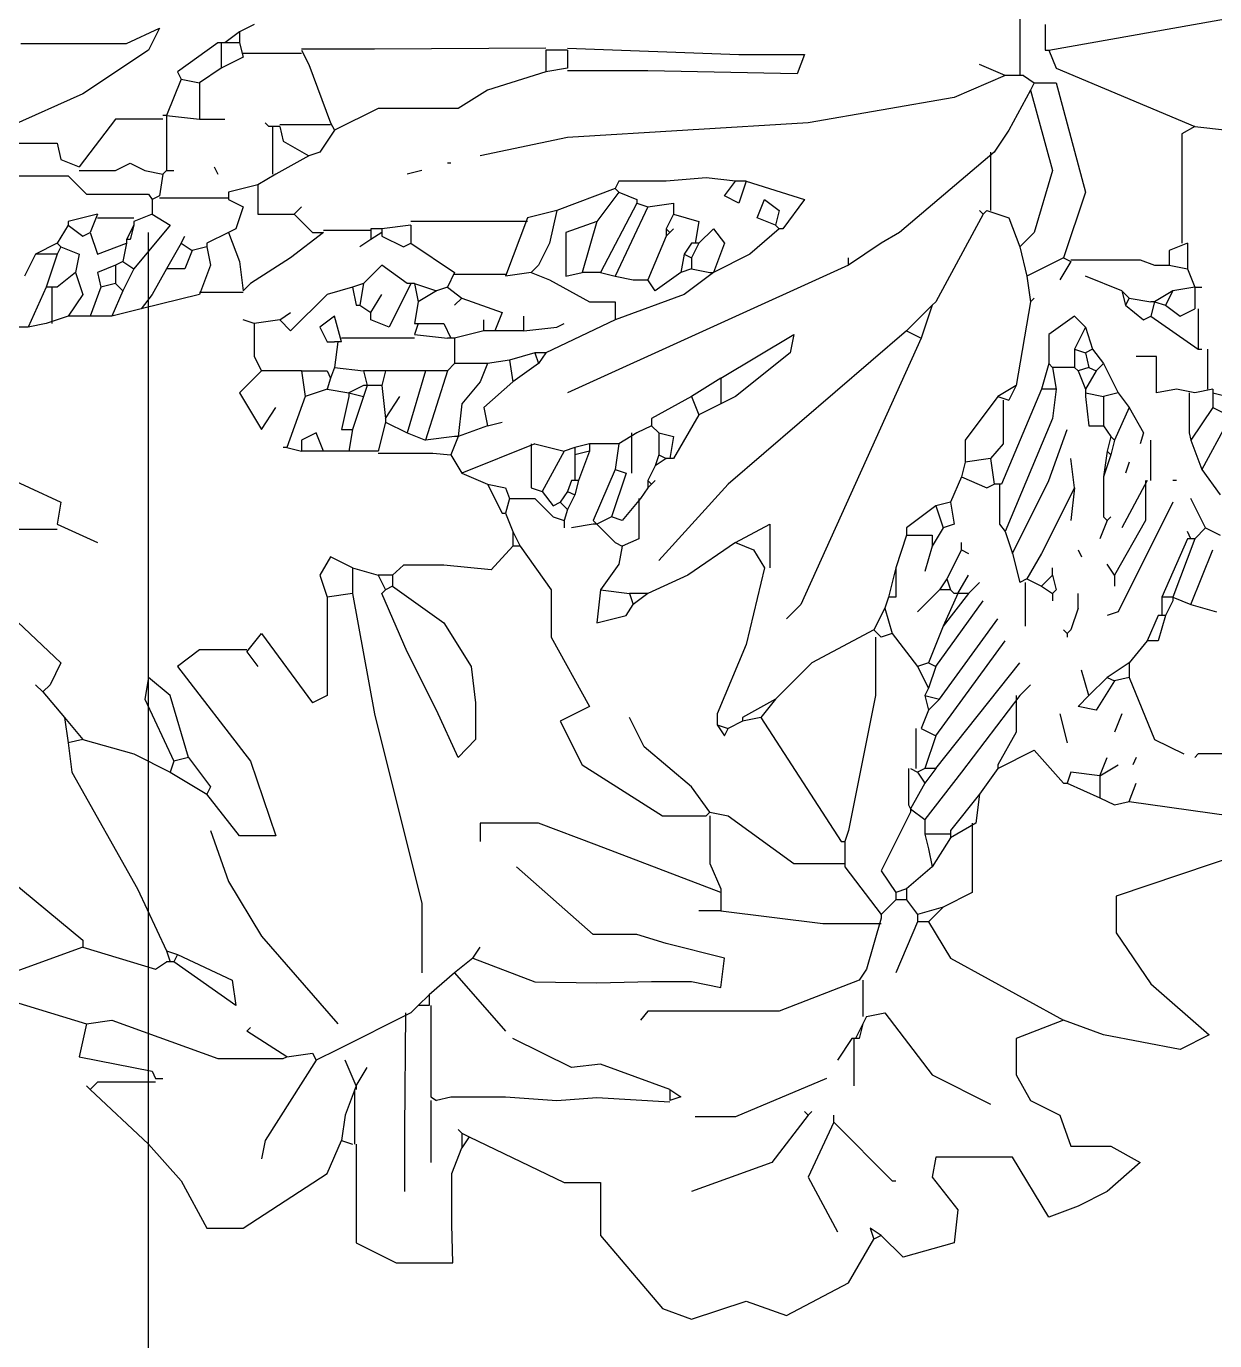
# Model space of a CAD drawing. Header units: metres. Extents: x 1769 to 3632, y 809 to 2652.
# Drawn here: x 2678.4394 to 2678.7051, y 1871.0858 to 1871.3794 of the extents above; entities that cross this region are included whole.
import ezdxf

# ---------------------------------------------------------------- set-up
doc = ezdxf.new("R2010")
doc.units = ezdxf.units.M
doc.header["$LTSCALE"] = 10
doc.linetypes.add('HIDDEN', pattern=[9.525, 6.35, -3.175])
doc.layers.add('A-PROJ+', color=1, linetype='HIDDEN')
doc.layers.add('L-PLNT', color=66, linetype='Continuous')

# ---------------------------------------------------------------- blocks, each defined once
blk = doc.blocks.new('GARRA DE LEON')
at = {"layer": 'L-PLNT', "color": 65, "linetype": 'Continuous'}
for p, q in [((1271.7821, 335.3903), (1271.8152, 335.4027)), ((1271.8152, 335.4027), (1271.8773, 335.382)), ((1271.8773, 335.382), (1271.9229, 335.3986)), ((1271.9229, 335.3986), (1271.9933, 335.3613)), ((1271.7117, 335.3075), (1271.7821, 335.3903)), ((1271.9933, 335.3613), (1272.0223, 335.3116)), ((1271.4342, 335.3158), (1271.4798, 335.3386)), ((1271.4798, 335.3386), (1271.5439, 335.3386)), ((1271.5439, 335.3386), (1271.5429, 335.2951)), ((1272.0554, 335.3323), (1272.0305, 335.3075)), ((1272.1134, 335.3158), (1272.0554, 335.3323)), ((1271.4342, 335.204), (1271.4342, 335.3158)), ((1272.0181, 335.2992), (1272.0223, 335.3116)), ((1272.0305, 335.3075), (1272.0223, 335.3116)), ((1272.1175, 335.2785), (1272.1134, 335.3158)), ((1271.2354, 335.2454), (1271.2644, 335.2992)), ((1271.2644, 335.2992), (1271.3059, 335.2992)), ((1271.3059, 335.2992), (1271.4011, 335.2371)), ((1271.5429, 335.2951), (1271.5429, 335.2371)), ((1271.7117, 335.2474), (1271.7117, 335.3075)), ((1271.9477, 335.2412), (1271.9809, 335.3034)), ((1272.0305, 335.3075), (1272.0181, 335.2992)), ((1272.2211, 335.2868), (1272.1796, 335.2185)), ((1272.2542, 335.2744), (1272.2211, 335.2868)), ((1272.0885, 335.2412), (1272.1175, 335.2785)), ((1272.2873, 335.2578), (1272.2542, 335.2744)), ((1271.4891, 335.1874), (1271.4891, 335.2578)), ((1271.9063, 335.2247), (1271.8152, 335.2578)), ((1272.3246, 335.2247), (1272.2873, 335.2578)), ((1271.1982, 335.204), (1271.2354, 335.2454)), ((1271.4011, 335.2371), (1271.4177, 335.1998)), ((1271.5429, 335.2371), (1271.5543, 335.2081)), ((1271.5626, 335.1957), (1271.6703, 335.2474)), ((1271.6703, 335.2474), (1271.7117, 335.2474)), ((1271.9767, 335.1791), (1271.9477, 335.2412)), ((1271.9767, 335.1791), (1272.043, 335.2454)), ((1272.043, 335.2454), (1272.0471, 335.2454)), ((1272.0927, 335.2185), (1272.0885, 335.2412)), ((1271.3307, 335.1998), (1271.3265, 335.2205)), ((1271.5191, 335.1543), (1271.5191, 335.2247)), ((1271.9477, 335.1708), (1271.9063, 335.2247)), ((1272.2915, 335.206), (1272.3246, 335.2247)), ((1271.5543, 335.1915), (1271.5543, 335.2081)), ((1271.5626, 335.1957), (1271.5543, 335.2081)), ((1272.1796, 335.2185), (1272.0927, 335.2185)), ((1272.2335, 335.1708), (1272.2459, 335.206)), ((1272.2459, 335.206), (1272.2915, 335.206)), ((1271.1319, 335.1418), (1271.1982, 335.204)), ((1271.3887, 335.1087), (1271.3307, 335.1998)), ((1271.4177, 335.1998), (1271.4301, 335.204)), ((1271.4218, 335.1708), (1271.4177, 335.1998)), ((1271.4321, 335.1418), (1271.4321, 335.204)), ((1271.5543, 335.1915), (1271.5502, 335.1874)), ((1271.5543, 335.1915), (1271.5626, 335.1957)), ((1271.4901, 335.0549), (1271.4891, 335.1874)), ((1271.9767, 335.1791), (1271.9767, 335.1708)), ((1271.4342, 335.1377), (1271.4218, 335.1708)), ((1271.8649, 335.1729), (1271.8194, 335.1729)), ((1271.9684, 335.1294), (1271.8649, 335.1729)), ((1271.9477, 335.1708), (1271.9436, 335.1667)), ((1271.9477, 335.1708), (1271.9519, 335.1667)), ((1272.2003, 335.1543), (1272.2335, 335.1708)), ((1271.5191, 335.1501), (1271.5253, 335.1543)), ((1271.5191, 335.0466), (1271.5191, 335.1501)), ((1271.5419, 335.1504), (1271.5253, 335.1543)), ((1271.604, 335.1504), (1271.5419, 335.1504)), ((1271.662, 335.1548), (1271.604, 335.1504)), ((1271.7076, 335.1512), (1271.662, 335.1548)), ((1271.7904, 335.1563), (1271.7076, 335.1512)), ((1271.8028, 335.1501), (1271.7904, 335.1543)), ((1271.7904, 335.1418), (1271.7904, 335.1543)), ((1271.7904, 335.1418), (1271.8028, 335.1501)), ((1272.0885, 335.1253), (1272.1548, 335.1584)), ((1272.1838, 335.1253), (1272.2003, 335.1543)), ((1271.1319, 335.1418), (1271.1278, 335.1377)), ((1271.1402, 335.1336), (1271.1319, 335.1418)), ((1271.2064, 335.1336), (1271.1402, 335.1336)), ((1271.4342, 335.1377), (1271.4218, 335.1087)), ((1271.4342, 335.1377), (1271.4342, 335.1418)), ((1271.4342, 335.1377), (1271.4466, 335.117)), ((1271.7904, 335.1418), (1271.7117, 335.1129)), ((1271.9995, 335.0839), (1271.9995, 335.1377)), ((1271.1195, 335.1046), (1271.2023, 335.1211)), ((1271.2023, 335.1211), (1271.2064, 335.1294)), ((1271.2064, 335.1294), (1271.2147, 335.1294)), ((1271.6786, 335.117), (1271.6123, 335.0839)), ((1271.7117, 335.1129), (1271.6786, 335.117)), ((1272.0347, 335.0549), (1272.0885, 335.1253)), ((1272.1838, 335.0839), (1272.1838, 335.1253)), ((1271.1278, 335.0673), (1271.1195, 335.1046)), ((1271.1568, 335.0632), (1271.2769, 335.1067)), ((1271.2769, 335.1067), (1271.3514, 335.1067)), ((1271.3555, 335.1046), (1271.31, 335.0756)), ((1271.3514, 335.1067), (1271.3555, 335.1046)), ((1271.3555, 335.1046), (1271.3845, 335.1004)), ((1271.3845, 335.1004), (1271.3887, 335.1087)), ((1271.4135, 335.0963), (1271.3887, 335.1087)), ((1271.9974, 335.0839), (1271.9809, 335.1087)), ((1271.4963, 335.0549), (1271.4135, 335.0963)), ((1272.3701, 335.0963), (1272.2832, 335.0797)), ((1272.4033, 335.0797), (1272.3701, 335.0963)), ((1271.31, 335.0756), (1271.3141, 335.0714)), ((1271.546, 335.0093), (1271.604, 335.0756)), ((1272.0015, 335.0839), (1271.9974, 335.0839)), ((1272.0098, 335.0673), (1272.0015, 335.0839)), ((1272.0057, 335.0839), (1272.0015, 335.0839)), ((1272.0098, 335.0673), (1272.0057, 335.0839)), ((1272.2376, 335.0632), (1272.1838, 335.0839)), ((1272.2832, 335.0797), (1272.2376, 335.0632)), ((1272.337, 335.0218), (1272.4033, 335.0797)), ((1271.0325, 335.0383), (1271.1278, 335.0673)), ((1271.1278, 335.0673), (1271.1568, 335.0632)), ((1271.3265, 334.9679), (1271.4135, 335.0673)), ((1271.7655, 335.0528), (1271.7572, 335.0632)), ((1272.014, 335.059), (1272.0098, 335.0673)), ((1272.0098, 335.0176), (1272.0098, 335.059)), ((1272.014, 335.059), (1272.0347, 335.0549)), ((1272.1092, 334.9928), (1272.2376, 335.0632)), ((1271.2976, 335.0466), (1271.2272, 334.9969)), ((1271.2934, 335.0176), (1271.2976, 335.0466)), ((1271.5046, 335.0466), (1271.4963, 335.0549)), ((1271.517, 335.0342), (1271.5046, 335.0466)), ((1271.517, 335.0466), (1271.5046, 335.0466)), ((1271.517, 335.0342), (1271.517, 335.0466)), ((1271.9146, 335.0528), (1271.7655, 335.0528)), ((1272.0057, 335.0176), (1271.9146, 335.0528)), ((1271.546, 335.0093), (1271.517, 335.0342)), ((1271.8152, 335.0192), (1271.8484, 335.0259)), ((1271.8484, 335.0259), (1271.8525, 334.9928)), ((1271.1236, 334.9803), (1271.0201, 335.0176)), ((1271.2313, 334.9886), (1271.2934, 335.0176)), ((1271.5667, 334.9928), (1271.6371, 335.0197)), ((1271.6371, 335.0197), (1271.7076, 335.0207)), ((1271.7076, 335.0207), (1271.7696, 335.0192)), ((1271.7696, 335.0192), (1271.8152, 335.0192)), ((1272.014, 335.0052), (1272.0057, 335.0176)), ((1272.2976, 334.9638), (1272.337, 335.0218)), ((1271.1236, 334.9803), (1271.2064, 335.0052)), ((1271.2064, 335.0052), (1271.2189, 334.9969)), ((1271.2189, 334.9845), (1271.223, 334.9969)), ((1271.223, 334.9969), (1271.2189, 334.9969)), ((1271.2272, 334.9969), (1271.223, 334.9969)), ((1271.2313, 334.9886), (1271.2272, 334.9969)), ((1271.5088, 334.9306), (1271.5088, 335.0093)), ((1271.5667, 334.9928), (1271.546, 335.0093)), ((1272.0305, 334.9472), (1272.014, 335.0052)), ((1272.0719, 334.9514), (1272.0471, 335.0093)), ((1271.1857, 334.9141), (1271.2189, 334.9845)), ((1271.2189, 334.9845), (1271.2313, 334.9886)), ((1271.5667, 334.9928), (1271.575, 334.9803)), ((1271.8525, 334.9928), (1271.7862, 334.9762)), ((1272.0844, 334.9514), (1272.1092, 334.9928)), ((1271.0284, 334.8934), (1271.1236, 334.9721)), ((1271.1236, 334.9721), (1271.1236, 334.9803)), ((1271.2893, 334.9058), (1271.3265, 334.9679)), ((1271.7034, 334.9658), (1271.6164, 334.8892)), ((1271.7531, 334.9658), (1271.7034, 334.9658)), ((1271.7862, 334.9762), (1271.7531, 334.9658)), ((1271.8484, 334.9389), (1271.9643, 334.9534)), ((1271.9643, 334.9534), (1272.0305, 334.9534)), ((1272.0719, 334.9431), (1272.0719, 334.9514)), ((1272.0844, 334.9514), (1272.0719, 334.9514)), ((1272.1009, 334.9348), (1272.0844, 334.9514)), ((1272.2976, 334.9224), (1272.2976, 334.9638)), ((1271.8484, 334.9389), (1271.8235, 334.9389)), ((1271.8484, 334.9182), (1271.8484, 334.9389)), ((1271.9891, 334.8892), (1272.0305, 334.9431)), ((1272.0305, 334.9431), (1272.0305, 334.9472)), ((1272.0471, 334.9265), (1272.0305, 334.9431)), ((1272.0595, 334.9265), (1272.0719, 334.9431)), ((1272.1009, 334.9348), (1272.0719, 334.9431)), ((1271.4549, 334.7153), (1271.5088, 334.9306)), ((1272.0471, 334.9182), (1272.0471, 334.9265)), ((1272.0595, 334.9265), (1272.0471, 334.9265)), ((1272.0595, 334.9141), (1272.0595, 334.9265)), ((1272.1341, 334.9182), (1272.1009, 334.9348)), ((1272.4695, 334.8644), (1272.2976, 334.9224)), ((1271.1112, 334.7816), (1271.1857, 334.9141)), ((1271.8484, 334.9182), (1271.7076, 334.8644)), ((1271.8359, 334.8851), (1271.8484, 334.9141)), ((1271.8484, 334.9141), (1271.8484, 334.9182)), ((1272.0305, 334.8934), (1272.0471, 334.9182)), ((1272.0595, 334.9141), (1272.0471, 334.9182)), ((1272.0885, 334.8892), (1272.0595, 334.9141)), ((1272.1341, 334.8395), (1272.1341, 334.9182)), ((1271.2686, 334.8478), (1271.2893, 334.9058)), ((1272.0637, 334.8271), (1272.0305, 334.8934)), ((1271.8359, 334.8313), (1271.8359, 334.8851)), ((1271.8566, 334.8313), (1271.9312, 334.8851)), ((1271.9312, 334.8851), (1271.9891, 334.8851)), ((1271.9891, 334.8602), (1271.9891, 334.8892)), ((1272.0844, 334.8685), (1272.0885, 334.8892)), ((1272.1092, 334.8561), (1272.0885, 334.8892)), ((1271.7076, 334.8644), (1271.6413, 334.8395)), ((1272.0803, 334.852), (1272.0844, 334.8685)), ((1271.3017, 334.854), (1271.2644, 334.8064)), ((1271.3431, 334.854), (1271.3017, 334.854)), ((1271.3141, 334.7691), (1271.3431, 334.854)), ((1271.575, 334.8395), (1271.575, 334.8602)), ((1271.8939, 334.7194), (1271.985, 334.8602)), ((1271.985, 334.8602), (1271.9891, 334.8602)), ((1271.9933, 334.8478), (1271.9891, 334.8602)), ((1272.0243, 334.6946), (1271.9933, 334.8478)), ((1272.0803, 334.8354), (1272.0803, 334.852)), ((1272.1092, 334.852), (1272.0803, 334.852)), ((1272.1382, 334.8395), (1272.1092, 334.8561)), ((1272.1092, 334.852), (1272.1092, 334.8561)), ((1272.1092, 334.8478), (1272.1092, 334.852)), ((1272.1423, 334.8064), (1272.1092, 334.8478)), ((1271.6413, 334.8395), (1271.575, 334.8395)), ((1271.691, 334.7733), (1271.7821, 334.8313)), ((1271.7821, 334.8313), (1271.8318, 334.8313)), ((1271.8359, 334.8271), (1271.8318, 334.8313)), ((1271.8359, 334.8271), (1271.8566, 334.8313)), ((1272.0637, 334.823), (1272.0803, 334.8354)), ((1272.1217, 334.7816), (1272.0803, 334.8354)), ((1272.1423, 334.8064), (1272.1382, 334.8395)), ((1272.3121, 334.8147), (1272.4281, 334.8313)), ((1271.8359, 334.8271), (1271.8152, 334.7981)), ((1272.0616, 334.8188), (1272.0637, 334.823)), ((1272.0616, 334.7774), (1272.0616, 334.8188)), ((1272.0637, 334.823), (1272.0637, 334.8271)), ((1272.0803, 334.794), (1272.0637, 334.823)), ((1272.279, 334.8106), (1272.2956, 334.8188)), ((1272.2956, 334.8188), (1272.3121, 334.8147)), ((1271.223, 334.7816), (1271.2644, 334.8064)), ((1271.2686, 334.7981), (1271.2644, 334.8064)), ((1272.1631, 334.7774), (1272.1423, 334.8064)), ((1272.2417, 334.794), (1272.279, 334.8106)), ((1272.279, 334.7857), (1272.279, 334.8106)), ((1272.3121, 334.8147), (1272.3204, 334.794)), ((1271.2437, 334.765), (1271.2686, 334.7981)), ((1271.8152, 334.7981), (1271.7614, 334.7526)), ((1272.0719, 334.7816), (1272.0803, 334.794)), ((1272.0927, 334.7774), (1272.0803, 334.794)), ((1272.2045, 334.7567), (1272.2376, 334.794)), ((1272.2376, 334.794), (1272.2417, 334.794)), ((1272.2459, 334.7816), (1272.2417, 334.794)), ((1271.1071, 334.7484), (1271.1112, 334.7816)), ((1271.1816, 334.7609), (1271.223, 334.7816)), ((1271.2272, 334.7691), (1271.223, 334.7816)), ((1271.6661, 334.7236), (1271.691, 334.7733)), ((1272.0637, 334.7774), (1272.0719, 334.7816)), ((1272.0699, 334.7319), (1272.0699, 334.7774)), ((1272.0803, 334.7774), (1272.0719, 334.7816)), ((1272.0927, 334.7402), (1272.0803, 334.7774)), ((1272.0927, 334.7774), (1272.0803, 334.7774)), ((1272.0927, 334.7774), (1272.1879, 334.6573)), ((1272.1879, 334.6946), (1272.1217, 334.7816)), ((1272.1631, 334.7774), (1272.2045, 334.7567)), ((1272.1631, 334.7733), (1272.1631, 334.7774)), ((1272.1838, 334.736), (1272.1631, 334.7733)), ((1272.279, 334.7857), (1272.2459, 334.7816)), ((1272.279, 334.7857), (1272.2997, 334.7733)), ((1272.279, 334.7857), (1272.2873, 334.765)), ((1272.3204, 334.765), (1272.3163, 334.7733)), ((1271.1236, 334.7443), (1271.1816, 334.7609)), ((1271.194, 334.6987), (1271.2272, 334.7691)), ((1271.2437, 334.765), (1271.223, 334.6946)), ((1271.2437, 334.765), (1271.2272, 334.7691)), ((1271.2313, 334.6615), (1271.3141, 334.7691)), ((1271.5502, 334.765), (1271.5253, 334.7112)), ((1271.5698, 334.7443), (1271.5502, 334.765)), ((1272.3411, 334.7443), (1272.3743, 334.7609)), ((1272.3908, 334.7609), (1272.3867, 334.765)), ((1272.5689, 334.7609), (1272.3908, 334.7609)), ((1271.1029, 334.7194), (1271.1071, 334.7484)), ((1271.1029, 334.7194), (1271.1236, 334.7443)), ((1271.1236, 334.7443), (1271.1071, 334.7484)), ((1271.5698, 334.7029), (1271.5698, 334.7443)), ((1271.7614, 334.7526), (1271.7448, 334.7194)), ((1272.2335, 334.7153), (1272.2417, 334.7484)), ((1272.3121, 334.6739), (1272.3411, 334.7443)), ((1271.8442, 334.7277), (1271.8525, 334.7402)), ((1271.8442, 334.7277), (1271.8566, 334.7319)), ((1271.8442, 334.7153), (1271.8442, 334.7277)), ((1271.8525, 334.7402), (1271.8566, 334.7319)), ((1271.8732, 334.7236), (1271.8566, 334.7319)), ((1272.0761, 334.7319), (1272.0927, 334.7402)), ((1272.0844, 334.7112), (1272.0761, 334.7319)), ((1272.0927, 334.7402), (1272.1713, 334.6325)), ((1272.1838, 334.6946), (1272.1838, 334.736)), ((1272.3039, 334.7153), (1272.2956, 334.736)), ((1271.0781, 334.6905), (1271.1029, 334.7194)), ((1271.4301, 334.5786), (1271.4549, 334.7153)), ((1271.6992, 334.707), (1271.6661, 334.7236)), ((1271.8773, 334.6366), (1271.8442, 334.7153)), ((1271.8732, 334.7194), (1271.8732, 334.7236)), ((1271.8939, 334.7194), (1271.8732, 334.7236)), ((1271.9105, 334.6987), (1271.8732, 334.7194)), ((1271.9105, 334.6987), (1271.8939, 334.7194)), ((1271.1982, 334.6739), (1271.194, 334.6987)), ((1271.3265, 334.6242), (1271.3845, 334.7029)), ((1271.4011, 334.6946), (1271.3845, 334.7029)), ((1271.4011, 334.6946), (1271.3845, 334.7029)), ((1271.5253, 334.7112), (1271.4922, 334.6449)), ((1271.5647, 334.6615), (1271.5698, 334.7029)), ((1271.6558, 334.6283), (1271.6992, 334.707)), ((1271.9519, 334.6573), (1271.9105, 334.6987)), ((1272.0803, 334.6946), (1272.0844, 334.7112)), ((1272.0803, 334.6946), (1272.0968, 334.6987)), ((1272.0968, 334.6987), (1272.0844, 334.7112)), ((1272.0968, 334.6987), (1272.1631, 334.6076)), ((1272.2749, 334.7112), (1272.2542, 334.707)), ((1272.2542, 334.707), (1272.2666, 334.6946)), ((1272.2956, 334.678), (1272.2749, 334.7112)), ((1271.0781, 334.6905), (1271.0698, 334.6822)), ((1271.0864, 334.6822), (1271.0781, 334.6905)), ((1271.0988, 334.6573), (1271.0864, 334.6822)), ((1271.223, 334.6946), (1271.1982, 334.6739)), ((1271.4011, 334.5828), (1271.4011, 334.6946)), ((1272.0243, 334.6283), (1272.0243, 334.6946)), ((1272.0719, 334.6615), (1272.0844, 334.6863)), ((1272.0844, 334.6863), (1272.0803, 334.6946)), ((1272.0927, 334.6615), (1272.0844, 334.6863)), ((1272.1879, 334.6946), (1272.2003, 334.6822)), ((1272.2666, 334.6946), (1272.2583, 334.6656)), ((1272.2873, 334.6739), (1272.2666, 334.6946)), ((1272.2873, 334.6739), (1272.2956, 334.678)), ((1272.3121, 334.6573), (1272.2873, 334.6739)), ((1272.3121, 334.6739), (1272.2956, 334.678)), ((1272.3121, 334.6573), (1272.3121, 334.6739)), ((1271.0284, 334.5911), (1271.0988, 334.6573)), ((1271.2561, 334.6428), (1271.2313, 334.6615)), ((1271.31, 334.6449), (1271.3224, 334.6615)), ((1271.5336, 334.6118), (1271.5647, 334.6615)), ((1272.0223, 334.6201), (1271.9519, 334.6573)), ((1272.043, 334.6242), (1272.0719, 334.6615)), ((1272.0844, 334.6573), (1272.0719, 334.6615)), ((1272.0844, 334.6573), (1272.0927, 334.6615)), ((1272.1009, 334.6159), (1272.0844, 334.6573)), ((1272.0927, 334.6615), (1272.1465, 334.5869)), ((1272.3329, 334.6325), (1272.3121, 334.6573)), ((1271.31, 334.6428), (1271.2561, 334.6428)), ((1271.31, 334.6449), (1271.3265, 334.6242)), ((1271.4922, 334.6449), (1271.4632, 334.5786)), ((1271.6558, 334.5745), (1271.6558, 334.6283)), ((1271.898, 334.5497), (1271.8773, 334.6366)), ((1272.0223, 334.6201), (1272.0305, 334.6283)), ((1272.043, 334.6242), (1272.0305, 334.6283)), ((1272.0347, 334.5952), (1272.043, 334.6242)), ((1272.2417, 334.6242), (1272.2376, 334.6201)), ((1272.2417, 334.6242), (1272.2417, 334.6283)), ((1272.2459, 334.6201), (1272.2417, 334.6242)), ((1272.3453, 334.6035), (1272.3329, 334.6325)), ((1272.3453, 334.6325), (1272.3329, 334.6325)), ((1272.3536, 334.6035), (1272.3453, 334.6325)), ((1271.4756, 334.5704), (1271.5336, 334.6118)), ((1271.7117, 334.5745), (1271.7076, 334.6118)), ((1271.7076, 334.6118), (1271.7407, 334.6035)), ((1271.9394, 334.5911), (1271.9229, 334.6076)), ((1272.0347, 334.5952), (1272.0223, 334.6201)), ((1272.1299, 334.5786), (1272.1009, 334.6159)), ((1272.1175, 334.5786), (1272.1009, 334.6159)), ((1272.1941, 334.5662), (1272.1941, 334.6159)), ((1272.2542, 334.5952), (1272.2459, 334.6201)), ((1272.2542, 334.5952), (1272.2459, 334.6201)), ((1271.7407, 334.6035), (1271.749, 334.5911)), ((1272.0388, 334.5828), (1272.0347, 334.5952)), ((1272.0968, 334.5745), (1272.0719, 334.5994)), ((1272.2542, 334.5952), (1272.2542, 334.5786)), ((1272.2997, 334.5994), (1272.2873, 334.6035)), ((1272.3619, 334.4751), (1272.2997, 334.5994)), ((1272.3494, 334.6035), (1272.3453, 334.6035)), ((1272.3494, 334.5828), (1272.3494, 334.6035)), ((1272.3536, 334.6035), (1272.3494, 334.6035)), ((1272.3619, 334.5869), (1272.3536, 334.6035)), ((1272.3825, 334.5911), (1272.4115, 334.5994)), ((1271.3928, 334.5579), (1271.4011, 334.5828)), ((1271.4301, 334.5786), (1271.4011, 334.5828)), ((1271.4301, 334.5497), (1271.4301, 334.5786)), ((1271.4632, 334.5786), (1271.4674, 334.5745)), ((1271.7117, 334.5745), (1271.7448, 334.5786)), ((1271.7448, 334.5786), (1271.749, 334.5911)), ((1271.7655, 334.5786), (1271.7448, 334.5786)), ((1271.7655, 334.5786), (1271.749, 334.5911)), ((1271.8111, 334.5579), (1271.7655, 334.5786)), ((1272.0761, 334.2888), (1271.9394, 334.5911)), ((1272.0471, 334.5828), (1272.0388, 334.5828)), ((1272.0471, 334.5497), (1272.0388, 334.5828)), ((1272.0471, 334.5497), (1272.0471, 334.5828)), ((1272.1092, 334.5745), (1272.1134, 334.5786)), ((1272.1175, 334.5786), (1272.1134, 334.5786)), ((1272.1299, 334.5786), (1272.1175, 334.5786)), ((1272.1175, 334.5786), (1272.1299, 334.5579)), ((1272.1299, 334.5786), (1272.1423, 334.5662)), ((1272.2128, 334.5704), (1272.2252, 334.5786)), ((1272.2252, 334.5786), (1272.2252, 334.5869)), ((1272.2293, 334.5745), (1272.2252, 334.5786)), ((1272.3784, 334.5165), (1272.3494, 334.5828)), ((1272.3619, 334.5828), (1272.3494, 334.5828)), ((1272.3619, 334.5828), (1272.3825, 334.5911)), ((1272.3619, 334.5828), (1272.3619, 334.5869)), ((1272.3867, 334.5165), (1272.3619, 334.5828)), ((1272.3825, 334.5911), (1272.4074, 334.529)), ((1271.4591, 334.5579), (1271.4674, 334.5745)), ((1271.4756, 334.5704), (1271.4674, 334.5745)), ((1271.4756, 334.5579), (1271.4756, 334.5704)), ((1271.6206, 334.5248), (1271.6558, 334.5745)), ((1271.7324, 334.5455), (1271.7117, 334.5745)), ((1272.1051, 334.5621), (1272.0968, 334.5745)), ((1272.1092, 334.5745), (1272.0968, 334.5745)), ((1272.1051, 334.5621), (1272.1092, 334.5745)), ((1272.1796, 334.5331), (1272.1879, 334.5662)), ((1272.1962, 334.5621), (1272.1879, 334.5662)), ((1272.1962, 334.5621), (1272.2128, 334.5704)), ((1272.2252, 334.5579), (1272.2128, 334.5704)), ((1272.2252, 334.5579), (1272.2293, 334.5745)), ((1272.2956, 334.5579), (1272.2956, 334.5704)), ((1271.4052, 334.5372), (1271.3928, 334.5579)), ((1271.4301, 334.5497), (1271.4052, 334.5372)), ((1271.4301, 334.5497), (1271.4591, 334.5579)), ((1271.4756, 334.5579), (1271.4591, 334.5579)), ((1271.488, 334.5466), (1271.4756, 334.5579)), ((1271.5874, 334.5517), (1271.5336, 334.5466)), ((1271.6123, 334.5248), (1271.5874, 334.5517)), ((1271.8649, 334.5207), (1271.8111, 334.5579)), ((1271.8856, 334.529), (1271.898, 334.5497)), ((1271.9042, 334.5), (1271.9042, 334.5497)), ((1272.0595, 334.5124), (1272.0471, 334.5497)), ((1272.0885, 334.5248), (1272.0803, 334.5538)), ((1272.1217, 334.529), (1272.1051, 334.5621)), ((1272.2128, 334.5331), (1272.1962, 334.5621)), ((1272.2252, 334.5579), (1272.2252, 334.5497)), ((1272.2956, 334.5579), (1272.2873, 334.5455)), ((1272.3308, 334.4958), (1272.2956, 334.5579)), ((1271.5336, 334.5466), (1271.488, 334.5466)), ((1271.7365, 334.5248), (1271.7324, 334.5455)), ((1271.8566, 334.4544), (1271.778, 334.5414)), ((1272.1217, 334.529), (1272.1299, 334.5331)), ((1272.1713, 334.5082), (1272.1796, 334.5331)), ((1272.1796, 334.5331), (1272.2211, 334.4503)), ((1272.25, 334.4586), (1272.2128, 334.5331)), ((1272.2542, 334.529), (1272.2583, 334.5372)), ((1271.0946, 334.5), (1271.1402, 334.5207)), ((1271.6123, 334.5082), (1271.6206, 334.5248)), ((1271.6123, 334.5082), (1271.6123, 334.5248)), ((1271.6206, 334.5248), (1271.6123, 334.5248)), ((1271.7076, 334.5), (1271.7282, 334.5207)), ((1271.7282, 334.5207), (1271.7365, 334.5248)), ((1271.7552, 334.5165), (1271.7365, 334.5248)), ((1271.8649, 334.5207), (1271.8856, 334.529)), ((1271.8649, 334.5207), (1271.9042, 334.5)), ((1272.1009, 334.5041), (1272.0885, 334.5248)), ((1272.0885, 334.5124), (1272.0885, 334.5248)), ((1272.1217, 334.529), (1272.1217, 334.5207)), ((1271.0946, 334.5062), (1271.0242, 334.5062)), ((1271.604, 334.4875), (1271.6123, 334.5082)), ((1271.6703, 334.4958), (1271.6703, 334.5041)), ((1271.7034, 334.5), (1271.6786, 334.5041)), ((1271.7552, 334.471), (1271.7552, 334.5165)), ((1272.0595, 334.5124), (1272.0885, 334.5124)), ((1272.0595, 334.5041), (1272.0595, 334.5124)), ((1272.0927, 334.4793), (1272.0595, 334.5041)), ((1272.0927, 334.4793), (1272.1009, 334.5041)), ((1272.1134, 334.5), (1272.1009, 334.5041)), ((1272.1651, 334.5), (1272.1713, 334.5082)), ((1272.2252, 334.3799), (1272.1713, 334.5082)), ((1272.2873, 334.4958), (1272.279, 334.5165)), ((1272.3329, 334.4503), (1272.3039, 334.5041)), ((1272.3825, 334.5165), (1272.3784, 334.5165)), ((1272.3825, 334.5165), (1272.3784, 334.5082)), ((1272.3867, 334.5165), (1272.3825, 334.5165)), ((1272.3991, 334.5041), (1272.3825, 334.471)), ((1272.3991, 334.5041), (1272.3867, 334.5165)), ((1272.3991, 334.5041), (1272.4157, 334.5124)), ((1271.0988, 334.4751), (1271.0946, 334.5)), ((1271.6371, 334.471), (1271.6578, 334.4917)), ((1271.6578, 334.4917), (1271.6703, 334.4958)), ((1271.6744, 334.4834), (1271.6703, 334.4958)), ((1271.7034, 334.4958), (1271.7076, 334.5)), ((1271.7076, 334.5), (1271.7034, 334.5)), ((1271.7282, 334.4378), (1271.7034, 334.4958)), ((1271.7241, 334.4917), (1271.7076, 334.5)), ((1271.7365, 334.4958), (1271.7241, 334.4917)), ((1271.7407, 334.442), (1271.7241, 334.4917)), ((1271.7572, 334.471), (1271.7365, 334.4958)), ((1272.1092, 334.4751), (1272.1134, 334.5)), ((1272.1651, 334.4544), (1272.1651, 334.5)), ((1272.25, 334.4586), (1272.2459, 334.4958)), ((1272.2832, 334.4917), (1272.2873, 334.4958)), ((1272.2832, 334.4461), (1272.2832, 334.4917)), ((1272.2873, 334.4958), (1272.2915, 334.4917)), ((1272.3308, 334.4503), (1272.3308, 334.4958)), ((1270.9911, 334.4254), (1271.0988, 334.4751)), ((1271.5833, 334.4544), (1271.5999, 334.4875)), ((1271.5999, 334.4875), (1271.604, 334.4875)), ((1271.6082, 334.471), (1271.604, 334.4875)), ((1271.6454, 334.4627), (1271.6578, 334.4793)), ((1271.6578, 334.4793), (1271.6661, 334.4751)), ((1271.6661, 334.4751), (1271.6744, 334.4834)), ((1271.6744, 334.4627), (1271.6661, 334.4751)), ((1271.6827, 334.4668), (1271.6744, 334.4834)), ((1272.1092, 334.4751), (1272.0927, 334.4793)), ((1272.1217, 334.4461), (1272.1092, 334.4751)), ((1271.5833, 334.4544), (1271.604, 334.4586)), ((1271.604, 334.4586), (1271.6082, 334.471)), ((1271.6082, 334.471), (1271.6371, 334.471)), ((1271.633, 334.4586), (1271.6454, 334.4627)), ((1271.633, 334.4089), (1271.633, 334.4586)), ((1271.6703, 334.4171), (1271.6454, 334.4627)), ((1271.6744, 334.4627), (1271.6827, 334.4668)), ((1271.6786, 334.4503), (1271.6744, 334.4627)), ((1271.6868, 334.4503), (1271.6827, 334.4668)), ((1271.7655, 334.4586), (1271.7572, 334.471)), ((1271.7655, 334.4503), (1271.7655, 334.4586)), ((1271.7696, 334.4544), (1271.7655, 334.4586)), ((1272.1217, 334.4461), (1272.1507, 334.4586)), ((1272.1507, 334.4586), (1272.1589, 334.4544)), ((1272.25, 334.4586), (1272.2459, 334.4254)), ((1272.395, 334.4378), (1272.4157, 334.4668)), ((1271.5543, 334.442), (1271.5833, 334.4544)), ((1271.6827, 334.4503), (1271.6786, 334.4503)), ((1271.6827, 334.4213), (1271.6827, 334.4503)), ((1271.6868, 334.4503), (1271.6827, 334.4503)), ((1271.6992, 334.4171), (1271.6868, 334.4503)), ((1271.7655, 334.4503), (1271.7696, 334.4544)), ((1271.7738, 334.4337), (1271.7655, 334.4503)), ((1271.7696, 334.4544), (1271.7738, 334.4503)), ((1272.0595, 334.2805), (1271.8566, 334.4544)), ((1272.1258, 334.4296), (1272.1217, 334.4461)), ((1272.1548, 334.4254), (1272.1589, 334.4544)), ((1272.1672, 334.4544), (1272.1589, 334.4544)), ((1272.2128, 334.3467), (1272.1672, 334.4544)), ((1272.2211, 334.4503), (1272.2417, 334.3923)), ((1272.2873, 334.4171), (1272.2832, 334.4461)), ((1272.2915, 334.4213), (1272.2832, 334.4461)), ((1272.337, 334.4503), (1272.337, 334.4047)), ((1272.366, 334.4503), (1272.3619, 334.4503)), ((1271.5419, 334.4213), (1271.5543, 334.442)), ((1271.6371, 334.4089), (1271.5543, 334.442)), ((1271.7282, 334.4378), (1271.7407, 334.442)), ((1271.7324, 334.4089), (1271.7282, 334.4378)), ((1271.7469, 334.3964), (1271.7469, 334.442)), ((1271.778, 334.4213), (1271.7738, 334.4337)), ((1271.7862, 334.4254), (1271.7738, 334.4337)), ((1272.1258, 334.4047), (1272.1258, 334.4296)), ((1272.1548, 334.4254), (1272.1258, 334.4296)), ((1272.3121, 334.4296), (1272.308, 334.442)), ((1272.3825, 334.4047), (1272.395, 334.4378)), ((1272.424, 334.384), (1272.395, 334.4378)), ((1271.3555, 334.413), (1271.3721, 334.4171)), ((1271.397, 334.4171), (1271.3721, 334.4171)), ((1271.3721, 334.4047), (1271.3721, 334.4171)), ((1271.397, 334.4171), (1271.3887, 334.3964)), ((1271.4259, 334.4171), (1271.397, 334.4171)), ((1271.4301, 334.3923), (1271.4259, 334.4171)), ((1271.4591, 334.4171), (1271.4259, 334.4171)), ((1271.4591, 334.4192), (1271.5212, 334.4192)), ((1271.4674, 334.384), (1271.4591, 334.4171)), ((1271.5212, 334.4192), (1271.5419, 334.4213)), ((1271.5502, 334.4006), (1271.5419, 334.4213)), ((1271.6371, 334.4089), (1271.6703, 334.4171)), ((1271.6827, 334.413), (1271.6703, 334.4171)), ((1271.6992, 334.4171), (1271.6827, 334.4213)), ((1271.6827, 334.4171), (1271.6827, 334.4213)), ((1271.6827, 334.413), (1271.6827, 334.4171)), ((1271.6992, 334.4089), (1271.6992, 334.4171)), ((1271.778, 334.4213), (1271.7862, 334.4254)), ((1271.778, 334.3964), (1271.778, 334.4213)), ((1271.7904, 334.4254), (1271.7862, 334.4254)), ((1271.7945, 334.4254), (1271.7904, 334.4254)), ((1271.7945, 334.4006), (1271.7904, 334.4254)), ((1271.8235, 334.3757), (1271.7945, 334.4254)), ((1272.1693, 334.4089), (1272.1548, 334.4254)), ((1272.2873, 334.4171), (1272.2915, 334.4213)), ((1272.2915, 334.4006), (1272.2873, 334.4171)), ((1272.2956, 334.4047), (1272.2915, 334.4213)), ((1271.3555, 334.413), (1271.3514, 334.413)), ((1271.3763, 334.355), (1271.3555, 334.413)), ((1271.3887, 334.3964), (1271.3721, 334.4047)), ((1271.4922, 334.3964), (1271.5129, 334.4047)), ((1271.5378, 334.326), (1271.5129, 334.4047)), ((1271.546, 334.4006), (1271.5129, 334.4047)), ((1271.5502, 334.4006), (1271.546, 334.4006)), ((1271.5543, 334.3633), (1271.5502, 334.4006)), ((1271.5833, 334.3882), (1271.5502, 334.4006)), ((1271.6992, 334.4089), (1271.6827, 334.413)), ((1271.7324, 334.4089), (1271.6992, 334.4089)), ((1271.7531, 334.3964), (1271.7324, 334.4089)), ((1271.778, 334.3964), (1271.7945, 334.4006)), ((1272.1631, 334.355), (1272.1258, 334.4047)), ((1272.1693, 334.3592), (1272.1693, 334.4089)), ((1272.2832, 334.3882), (1272.2915, 334.4006)), ((1272.2915, 334.4006), (1272.2956, 334.4047)), ((1272.3121, 334.3674), (1272.2956, 334.4047)), ((1272.3287, 334.3964), (1272.3246, 334.4089)), ((1272.3805, 334.3964), (1272.3825, 334.4047)), ((1272.4074, 334.3674), (1272.3825, 334.4047)), ((1271.3017, 334.3509), (1271.3265, 334.3923)), ((1271.3265, 334.3923), (1271.3431, 334.3674)), ((1271.4259, 334.355), (1271.4177, 334.3923)), ((1271.4177, 334.3923), (1271.4301, 334.3923)), ((1271.4425, 334.355), (1271.4301, 334.3923)), ((1271.4674, 334.384), (1271.4922, 334.3964)), ((1271.4674, 334.3799), (1271.4674, 334.384)), ((1271.5129, 334.326), (1271.4922, 334.3964)), ((1271.5792, 334.3674), (1271.5833, 334.3882)), ((1271.5833, 334.3882), (1271.5999, 334.384)), ((1271.7696, 334.3882), (1271.7531, 334.3964)), ((1271.7696, 334.3882), (1271.778, 334.3964)), ((1271.7696, 334.3799), (1271.7696, 334.3882)), ((1272.2625, 334.355), (1272.2666, 334.3882)), ((1272.2666, 334.3882), (1272.2832, 334.3882)), ((1272.2832, 334.355), (1272.2832, 334.3882)), ((1272.3121, 334.3674), (1272.3287, 334.3964)), ((1272.3805, 334.3509), (1272.3805, 334.3964)), ((1271.4632, 334.3426), (1271.4674, 334.3799)), ((1271.4674, 334.3799), (1271.4839, 334.355)), ((1271.8152, 334.355), (1271.7696, 334.3799)), ((1271.8152, 334.355), (1271.8235, 334.3757)), ((1271.8484, 334.3633), (1271.8235, 334.3757)), ((1272.2293, 334.3467), (1272.2252, 334.3799)), ((1272.4074, 334.3674), (1272.424, 334.3757)), ((1271.3721, 334.326), (1271.3763, 334.355)), ((1271.4011, 334.3467), (1271.3763, 334.355)), ((1271.4259, 334.3509), (1271.4425, 334.355)), ((1271.4259, 334.3509), (1271.4259, 334.355)), ((1271.4466, 334.3426), (1271.4425, 334.355)), ((1271.575, 334.3385), (1271.5543, 334.3633)), ((1271.6123, 334.3385), (1271.5792, 334.3674)), ((1271.8484, 334.3343), (1271.8152, 334.355)), ((1271.8649, 334.355), (1271.8484, 334.3633)), ((1271.8484, 334.3343), (1271.8484, 334.3633)), ((1271.927, 334.3053), (1271.8649, 334.355)), ((1272.1631, 334.355), (1272.1755, 334.3592)), ((1272.1838, 334.3426), (1272.1631, 334.355)), ((1272.1838, 334.3426), (1272.1755, 334.3592)), ((1272.2625, 334.3509), (1272.2832, 334.355)), ((1272.2625, 334.3509), (1272.2625, 334.355)), ((1272.2997, 334.3509), (1272.2832, 334.355)), ((1272.2997, 334.3509), (1272.3121, 334.3674)), ((1272.4074, 334.355), (1272.4074, 334.3674)), ((1272.4074, 334.3509), (1272.4405, 334.3592)), ((1272.4074, 334.3509), (1272.4074, 334.355)), ((1271.3265, 334.326), (1271.3017, 334.3509)), ((1271.4011, 334.3467), (1271.4259, 334.3509)), ((1271.4052, 334.3343), (1271.4011, 334.3467)), ((1271.4425, 334.3426), (1271.4259, 334.3509)), ((1271.4425, 334.326), (1271.4466, 334.3426)), ((1271.4466, 334.3426), (1271.4425, 334.3426)), ((1271.4632, 334.3426), (1271.4466, 334.3426)), ((1271.4674, 334.326), (1271.4632, 334.3426)), ((1271.9933, 334.2059), (1271.6744, 334.3509)), ((1272.2003, 334.2474), (1272.1838, 334.3426)), ((1272.2211, 334.3177), (1272.2128, 334.3467)), ((1272.2293, 334.3467), (1272.2128, 334.3467)), ((1272.2252, 334.3219), (1272.2293, 334.3467)), ((1272.2542, 334.326), (1272.2625, 334.3467)), ((1272.2625, 334.3467), (1272.2625, 334.3509)), ((1272.2749, 334.326), (1272.2625, 334.3467)), ((1272.2832, 334.3177), (1272.2997, 334.3509)), ((1272.366, 334.3467), (1272.3432, 334.3509)), ((1272.3432, 334.3509), (1272.3432, 334.3095)), ((1272.3867, 334.3509), (1272.366, 334.3467)), ((1272.4074, 334.3467), (1272.3867, 334.3509)), ((1272.4012, 334.3012), (1272.4012, 334.3467)), ((1272.4074, 334.3467), (1272.4074, 334.3509)), ((1271.3183, 334.3095), (1271.3265, 334.326)), ((1271.3721, 334.326), (1271.3265, 334.326)), ((1271.3721, 334.326), (1271.4011, 334.326)), ((1271.4011, 334.326), (1271.4052, 334.3343)), ((1271.4094, 334.3219), (1271.4052, 334.3343)), ((1271.4094, 334.3219), (1271.4425, 334.326)), ((1271.4674, 334.326), (1271.4425, 334.326)), ((1271.5129, 334.326), (1271.4674, 334.326)), ((1271.5378, 334.326), (1271.5129, 334.326)), ((1271.546, 334.3177), (1271.5378, 334.326)), ((1271.5833, 334.3177), (1271.575, 334.3385)), ((1271.6082, 334.3136), (1271.6123, 334.3385)), ((1271.6413, 334.3177), (1271.6123, 334.3385)), ((1271.8484, 334.3343), (1271.9312, 334.2846)), ((1272.25, 334.3219), (1272.2542, 334.326)), ((1272.2666, 334.3219), (1272.2542, 334.326)), ((1272.2666, 334.3219), (1272.2749, 334.326)), ((1272.2832, 334.3177), (1272.2749, 334.326)), ((1271.3183, 334.2722), (1271.3183, 334.3095)), ((1271.4135, 334.2929), (1271.4094, 334.3219)), ((1271.546, 334.2888), (1271.546, 334.3177)), ((1271.5833, 334.3177), (1271.546, 334.3177)), ((1271.6082, 334.3136), (1271.5833, 334.3177)), ((1271.6371, 334.3053), (1271.6082, 334.3136)), ((1271.6371, 334.3053), (1271.6413, 334.3177)), ((1271.6496, 334.3053), (1271.6413, 334.3177)), ((1272.2211, 334.3177), (1272.2252, 334.3219)), ((1272.2211, 334.2846), (1272.2211, 334.3177)), ((1272.25, 334.3219), (1272.2252, 334.3219)), ((1272.25, 334.3012), (1272.25, 334.3219)), ((1272.2625, 334.3053), (1272.2666, 334.3219)), ((1272.2707, 334.3012), (1272.2832, 334.3177)), ((1272.3432, 334.3095), (1272.3204, 334.3095)), ((1271.6496, 334.3053), (1271.6371, 334.3053)), ((1271.7282, 334.2681), (1271.6496, 334.3053)), ((1271.9312, 334.2846), (1271.927, 334.3053)), ((1272.25, 334.3012), (1272.2625, 334.3053)), ((1272.2625, 334.2763), (1272.25, 334.3012)), ((1272.2707, 334.3012), (1272.2625, 334.3053)), ((1272.2625, 334.2763), (1272.2707, 334.3012)), ((1272.337, 334.2639), (1272.3908, 334.3012)), ((1272.3908, 334.2556), (1272.3908, 334.3012)), ((1272.3908, 334.3012), (1272.395, 334.3012)), ((1271.3597, 334.2805), (1271.3473, 334.2681)), ((1271.4011, 334.2391), (1271.3597, 334.2805)), ((1271.3928, 334.2763), (1271.4011, 334.2929)), ((1271.4011, 334.2929), (1271.4094, 334.2929)), ((1271.4177, 334.2929), (1271.4094, 334.2639)), ((1271.4135, 334.2929), (1271.4094, 334.2929)), ((1271.4177, 334.2929), (1271.4135, 334.2929)), ((1271.5005, 334.2888), (1271.4177, 334.2888)), ((1271.5005, 334.2846), (1271.5378, 334.2888)), ((1271.5046, 334.2722), (1271.5005, 334.2846)), ((1271.5336, 334.2722), (1271.5419, 334.2888)), ((1271.5419, 334.2888), (1271.5378, 334.2888)), ((1271.546, 334.2888), (1271.5419, 334.2888)), ((1271.5792, 334.2805), (1271.546, 334.2888)), ((1271.5792, 334.2805), (1271.5792, 334.2681)), ((1271.5916, 334.2805), (1271.5792, 334.2805)), ((1271.5999, 334.2598), (1271.5916, 334.2805)), ((1271.6247, 334.2805), (1271.5916, 334.2805)), ((1271.6247, 334.2805), (1271.6247, 334.2639)), ((1271.6247, 334.2805), (1271.662, 334.2763)), ((1272.0595, 334.2805), (1272.0761, 334.2888)), ((1272.0885, 334.2515), (1272.0595, 334.2805)), ((1272.0885, 334.2515), (1272.0761, 334.2888)), ((1272.25, 334.2639), (1272.2211, 334.2846)), ((1271.0615, 334.2763), (1271.0325, 334.2763)), ((1271.0822, 334.2308), (1271.0615, 334.2763)), ((1271.0822, 334.2722), (1271.0615, 334.2763)), ((1271.1071, 334.2639), (1271.0822, 334.2722)), ((1271.0884, 334.2308), (1271.0884, 334.2722)), ((1271.3183, 334.2722), (1271.3059, 334.2681)), ((1271.3473, 334.2681), (1271.3183, 334.2722)), ((1271.3473, 334.2681), (1271.3597, 334.2598)), ((1271.4094, 334.2639), (1271.3928, 334.2763)), ((1271.4715, 334.2763), (1271.4508, 334.2681)), ((1271.4508, 334.2681), (1271.4508, 334.2598)), ((1271.4963, 334.2266), (1271.4715, 334.2763)), ((1271.5046, 334.2474), (1271.5005, 334.2722)), ((1271.5005, 334.2722), (1271.5046, 334.2722)), ((1271.5046, 334.2722), (1271.5336, 334.2722)), ((1271.662, 334.2763), (1271.6703, 334.2722)), ((1271.8069, 334.2391), (1271.7282, 334.2681)), ((1271.7282, 334.2474), (1271.7282, 334.2681)), ((1272.2625, 334.2763), (1272.25, 334.2639)), ((1272.308, 334.2515), (1272.3287, 334.2681)), ((1272.3287, 334.2681), (1272.337, 334.2639)), ((1271.1236, 334.2391), (1271.1071, 334.2639)), ((1271.1319, 334.2639), (1271.1071, 334.2639)), ((1271.1443, 334.2308), (1271.1319, 334.2639)), ((1271.1568, 334.2639), (1271.1319, 334.2639)), ((1271.1692, 334.2349), (1271.1568, 334.2639)), ((1271.1899, 334.2556), (1271.1568, 334.2639)), ((1271.2561, 334.2391), (1271.1899, 334.2556)), ((1271.2023, 334.2391), (1271.1899, 334.2556)), ((1271.4301, 334.2308), (1271.4342, 334.2515)), ((1271.4342, 334.2515), (1271.4384, 334.2515)), ((1271.4384, 334.2515), (1271.4508, 334.2598)), ((1271.4425, 334.2266), (1271.4384, 334.2515)), ((1271.4508, 334.2598), (1271.4632, 334.2391)), ((1271.5543, 334.2432), (1271.546, 334.2515)), ((1271.5543, 334.2432), (1271.5999, 334.2598)), ((1272.0927, 334.2474), (1272.0885, 334.2515)), ((1272.3039, 334.2349), (1272.308, 334.2515)), ((1272.3121, 334.2432), (1272.308, 334.2515)), ((1272.3411, 334.2474), (1272.337, 334.2639)), ((1272.3411, 334.2474), (1272.3536, 334.2515)), ((1272.3536, 334.2515), (1272.3701, 334.2639)), ((1272.3619, 334.2349), (1272.3536, 334.2515)), ((1272.3701, 334.2639), (1272.3867, 334.2556)), ((1272.3867, 334.2308), (1272.3867, 334.2556)), ((1271.1153, 334.2142), (1271.1236, 334.2391)), ((1271.1609, 334.2266), (1271.1692, 334.2349)), ((1271.1816, 334.2101), (1271.1692, 334.2349)), ((1271.2189, 334.2101), (1271.2023, 334.2391)), ((1271.2686, 334.2059), (1271.2561, 334.2391)), ((1271.3059, 334.237), (1271.2561, 334.237)), ((1271.3017, 334.2018), (1271.3059, 334.2349)), ((1271.3141, 334.2266), (1271.3059, 334.2349)), ((1271.4301, 334.2308), (1271.4011, 334.2391)), ((1271.5005, 334.2266), (1271.5046, 334.2474)), ((1271.5005, 334.2266), (1271.5253, 334.2349)), ((1271.5253, 334.2349), (1271.5046, 334.2474)), ((1271.5378, 334.2308), (1271.5253, 334.2349)), ((1271.5378, 334.2308), (1271.5543, 334.2432)), ((1271.6537, 334.2225), (1271.6992, 334.2474)), ((1271.6992, 334.2474), (1271.7282, 334.2474)), ((1271.7738, 334.2349), (1271.7655, 334.2225)), ((1271.8028, 334.2142), (1271.7738, 334.2349)), ((1271.8401, 334.2142), (1271.8069, 334.2391)), ((1272.1465, 334.148), (1272.0927, 334.2474)), ((1272.1962, 334.2184), (1272.2003, 334.2474)), ((1272.2003, 334.2474), (1272.2045, 334.2432)), ((1272.3039, 334.2349), (1272.2625, 334.2184)), ((1272.3039, 334.2349), (1272.3121, 334.2432)), ((1272.3121, 334.2432), (1272.337, 334.2474)), ((1272.3411, 334.2474), (1272.337, 334.2474)), ((1272.3619, 334.2349), (1272.3411, 334.2474)), ((1272.3867, 334.2308), (1272.3619, 334.2349)), ((1271.0946, 334.1935), (1271.0822, 334.2308)), ((1271.0946, 334.2308), (1271.0822, 334.2308)), ((1271.1153, 334.2142), (1271.0946, 334.2308)), ((1271.1402, 334.2142), (1271.1443, 334.2308)), ((1271.1609, 334.2266), (1271.1443, 334.2308)), ((1271.1609, 334.2059), (1271.1609, 334.2266)), ((1271.3597, 334.1977), (1271.3141, 334.2266)), ((1271.4425, 334.2266), (1271.4301, 334.2308)), ((1271.4632, 334.2059), (1271.4425, 334.2266)), ((1271.4922, 334.2266), (1271.4632, 334.2059)), ((1271.4963, 334.2266), (1271.4922, 334.2266)), ((1271.5005, 334.2266), (1271.4963, 334.2266)), ((1271.546, 334.2142), (1271.5378, 334.2308)), ((1271.633, 334.2142), (1271.6537, 334.2225)), ((1271.7282, 334.2184), (1271.749, 334.2225)), ((1271.749, 334.2225), (1271.7655, 334.2225)), ((1271.7862, 334.1728), (1271.7655, 334.2225)), ((1272.2459, 334.2018), (1272.2335, 334.2225)), ((1272.3784, 334.2101), (1272.3867, 334.2308)), ((1272.3867, 334.2308), (1272.395, 334.2308)), ((1271.0698, 334.1935), (1271.0574, 334.2184)), ((1271.1195, 334.1935), (1271.1153, 334.2142)), ((1271.1609, 334.2059), (1271.1402, 334.2142)), ((1271.1692, 334.2018), (1271.1609, 334.2059)), ((1271.1692, 334.2018), (1271.1816, 334.2101)), ((1271.223, 334.1604), (1271.1816, 334.2101)), ((1271.2354, 334.1811), (1271.2189, 334.2101)), ((1271.2396, 334.2101), (1271.2189, 334.2101)), ((1271.2479, 334.1894), (1271.2396, 334.2101)), ((1271.2644, 334.1852), (1271.2686, 334.2059)), ((1271.4963, 334.1811), (1271.546, 334.2142)), ((1271.546, 334.2163), (1271.604, 334.2163)), ((1271.6288, 334.1521), (1271.604, 334.2184)), ((1271.633, 334.2142), (1271.604, 334.2184)), ((1271.6413, 334.2059), (1271.633, 334.2142)), ((1271.6537, 334.1811), (1271.6413, 334.2059)), ((1271.6723, 334.1687), (1271.6723, 334.2184)), ((1271.6723, 334.2184), (1271.691, 334.2142)), ((1271.7076, 334.1562), (1271.691, 334.2142)), ((1271.7117, 334.2142), (1271.691, 334.2142)), ((1271.7117, 334.2142), (1271.7282, 334.2184)), ((1271.7531, 334.1355), (1271.7117, 334.2142)), ((1271.7655, 334.1397), (1271.7282, 334.2184)), ((1271.8069, 334.1935), (1271.8028, 334.2142)), ((1271.8152, 334.2101), (1271.8028, 334.2142)), ((1271.8152, 334.2101), (1271.8359, 334.2142)), ((1271.8152, 334.1977), (1271.8152, 334.2101)), ((1271.8359, 334.2142), (1271.8401, 334.2142)), ((1271.8815, 334.1935), (1271.8401, 334.2142)), ((1271.8525, 334.1811), (1271.8401, 334.2142)), ((1272.0305, 334.1811), (1271.9933, 334.2059)), ((1271.9933, 334.2059), (1271.9933, 334.1977)), ((1272.1879, 334.1852), (1272.1962, 334.2184)), ((1272.2376, 334.1977), (1272.1962, 334.2184)), ((1272.3246, 334.1997), (1272.3411, 334.2059)), ((1272.3411, 334.2059), (1272.3577, 334.2059)), ((1272.3577, 334.2059), (1272.3784, 334.2101)), ((1272.3577, 334.1894), (1272.3577, 334.2059)), ((1272.3784, 334.1811), (1272.3784, 334.2101)), ((1271.0946, 334.1811), (1271.0698, 334.1935)), ((1271.0946, 334.1935), (1271.0698, 334.1935)), ((1271.0988, 334.1852), (1271.0946, 334.1935)), ((1271.0988, 334.1852), (1271.1195, 334.1935)), ((1271.1319, 334.1687), (1271.1402, 334.1935)), ((1271.1402, 334.1935), (1271.1733, 334.1811)), ((1271.1733, 334.1811), (1271.1692, 334.2018)), ((1271.2893, 334.1687), (1271.3017, 334.2018)), ((1271.397, 334.1687), (1271.3597, 334.1977)), ((1271.8069, 334.1935), (1271.8152, 334.1977)), ((1271.8152, 334.1811), (1271.8069, 334.1935)), ((1271.8235, 334.1811), (1271.8152, 334.1977)), ((1271.9146, 334.1645), (1271.8815, 334.1935)), ((1272.2376, 334.1977), (1272.2459, 334.2018)), ((1272.2625, 334.1231), (1272.2376, 334.1977)), ((1272.2459, 334.1997), (1272.3246, 334.1997)), ((1271.0946, 334.1811), (1271.0988, 334.1852)), ((1271.1071, 334.1604), (1271.0946, 334.1811)), ((1271.1733, 334.1769), (1271.1733, 334.1811)), ((1271.1774, 334.1769), (1271.1733, 334.1769)), ((1271.1816, 334.1604), (1271.1733, 334.1769)), ((1271.1816, 334.1604), (1271.1774, 334.1769)), ((1271.2354, 334.1811), (1271.2479, 334.1894)), ((1271.2354, 334.1811), (1271.2396, 334.1728)), ((1271.2644, 334.1852), (1271.2479, 334.1894)), ((1271.2644, 334.1811), (1271.2644, 334.1852)), ((1271.2893, 334.1687), (1271.2644, 334.1811)), ((1271.4508, 334.1769), (1271.4384, 334.1852)), ((1271.4508, 334.1645), (1271.4508, 334.1769)), ((1271.4632, 334.1687), (1271.4508, 334.1769)), ((1271.4632, 334.1728), (1271.488, 334.1852)), ((1271.488, 334.1852), (1271.4963, 334.1811)), ((1271.4963, 334.1604), (1271.4963, 334.1811)), ((1271.662, 334.1438), (1271.6537, 334.1811)), ((1271.8194, 334.1811), (1271.8152, 334.1811)), ((1271.8235, 334.1562), (1271.8194, 334.1811)), ((1271.8235, 334.1811), (1271.8194, 334.1811)), ((1271.8235, 334.1811), (1271.8401, 334.1645)), ((1271.8401, 334.1645), (1271.8525, 334.1811)), ((1272.0513, 334.1687), (1272.0305, 334.1811)), ((1272.0513, 334.1687), (1272.0305, 334.1811)), ((1272.1755, 334.1521), (1272.1879, 334.1852)), ((1272.2045, 334.1687), (1272.1879, 334.1852)), ((1272.3784, 334.1811), (1272.3577, 334.1894)), ((1272.3722, 334.0569), (1272.3722, 334.1811)), ((1271.1071, 334.1604), (1271.1236, 334.1728)), ((1271.1071, 334.1562), (1271.1071, 334.1604)), ((1271.1236, 334.1728), (1271.1319, 334.1687)), ((1271.1402, 334.148), (1271.1319, 334.1687)), ((1271.1816, 334.1562), (1271.1816, 334.1604)), ((1271.2023, 334.148), (1271.223, 334.1604)), ((1271.2976, 334.1645), (1271.2893, 334.1687)), ((1271.3059, 334.1397), (1271.2976, 334.1645)), ((1271.3638, 334.148), (1271.3845, 334.1687)), ((1271.3845, 334.1687), (1271.397, 334.1687)), ((1271.4508, 334.1666), (1271.397, 334.1666)), ((1271.4632, 334.1645), (1271.4508, 334.1645)), ((1271.4632, 334.1687), (1271.4632, 334.1728)), ((1271.4632, 334.1645), (1271.4632, 334.1687)), ((1271.4963, 334.1604), (1271.4632, 334.1645)), ((1271.7076, 334.1562), (1271.6723, 334.1687)), ((1271.7862, 334.1645), (1271.7862, 334.1728)), ((1271.7904, 334.1687), (1271.7862, 334.1728)), ((1271.7862, 334.1645), (1271.7904, 334.1687)), ((1271.7945, 334.148), (1271.7862, 334.1645)), ((1271.7904, 334.1687), (1271.7945, 334.1645)), ((1271.9105, 334.1604), (1271.8898, 334.1521)), ((1271.9105, 334.1604), (1271.9146, 334.1645)), ((1271.9146, 334.1438), (1271.9105, 334.1604)), ((1271.9187, 334.1645), (1271.9146, 334.1645)), ((1271.9436, 334.1314), (1271.9187, 334.1645)), ((1272.1589, 334.0776), (1272.0513, 334.1687)), ((1272.2252, 334.0983), (1272.2045, 334.1687)), ((1271.1402, 334.148), (1271.1071, 334.1562)), ((1271.1402, 334.1521), (1271.1816, 334.1521)), ((1271.2023, 334.148), (1271.1816, 334.1562)), ((1271.2023, 334.1314), (1271.2023, 334.148)), ((1271.3224, 334.1148), (1271.3224, 334.148)), ((1271.3224, 334.148), (1271.3638, 334.148)), ((1271.3638, 334.148), (1271.3721, 334.1397)), ((1271.6288, 334.1562), (1271.4963, 334.1562)), ((1271.662, 334.1438), (1271.6288, 334.1521)), ((1271.7324, 334.1231), (1271.7076, 334.1562)), ((1271.7945, 334.148), (1271.8235, 334.1562)), ((1271.7945, 334.1355), (1271.7945, 334.148)), ((1271.8898, 334.1521), (1271.898, 334.1314)), ((1272.1465, 334.148), (1272.1423, 334.1438)), ((1272.1507, 334.1438), (1272.1465, 334.148)), ((1272.1507, 334.1438), (1272.1755, 334.1521)), ((1271.1982, 334.1252), (1271.2023, 334.1314)), ((1271.2106, 334.1273), (1271.2023, 334.1314)), ((1271.2893, 334.1314), (1271.3059, 334.1397)), ((1271.2893, 334.1231), (1271.2893, 334.1314)), ((1271.7282, 334.119), (1271.662, 334.1438)), ((1271.7324, 334.1231), (1271.7531, 334.1314)), ((1271.7531, 334.1355), (1271.7655, 334.1397)), ((1271.7531, 334.1314), (1271.7531, 334.1355)), ((1271.7655, 334.1397), (1271.7945, 334.1355)), ((1271.869, 334.1355), (1271.8525, 334.1273)), ((1271.8773, 334.1107), (1271.869, 334.1355)), ((1271.8773, 334.1107), (1271.9436, 334.1314)), ((1271.898, 334.1314), (1271.9146, 334.1438)), ((1272.1548, 334.0776), (1272.1548, 334.1438)), ((1271.1071, 334.1045), (1271.1278, 334.1252)), ((1271.1278, 334.1252), (1271.1982, 334.1252)), ((1271.2106, 334.1293), (1271.2893, 334.1293)), ((1271.2147, 334.1024), (1271.2106, 334.1273)), ((1271.3224, 334.1148), (1271.2893, 334.1231)), ((1271.7282, 334.119), (1271.7324, 334.1231)), ((1271.7324, 334.1107), (1271.7282, 334.119)), ((1271.8525, 334.1273), (1271.8649, 334.1107)), ((1272.2293, 333.9989), (1272.2625, 334.1231)), ((1271.0449, 334.1045), (1271.1071, 334.1045)), ((1271.194, 334.0983), (1271.2147, 334.1024)), ((1271.2189, 334.0983), (1271.2147, 334.1024)), ((1271.2727, 334.0941), (1271.2769, 334.1024)), ((1271.3431, 334.1024), (1271.3224, 334.1148)), ((1271.339, 334.0486), (1271.339, 334.1024)), ((1271.3804, 334.0817), (1271.3431, 334.1024)), ((1271.5088, 334.0983), (1271.4922, 334.1024)), ((1271.7862, 334.1107), (1271.7324, 334.1107)), ((1271.8318, 334.1066), (1271.7862, 334.1107)), ((1271.8649, 334.1107), (1271.8318, 334.1066)), ((1271.8773, 334.1107), (1271.8649, 334.1107)), ((1271.0946, 334.0672), (1271.0988, 334.0858)), ((1271.0988, 334.0858), (1271.1195, 334.0941)), ((1271.1195, 334.0983), (1271.1609, 334.0983)), ((1271.1609, 334.0403), (1271.1195, 334.0941)), ((1271.1609, 334.0983), (1271.1774, 334.09)), ((1271.1774, 334.09), (1271.194, 334.0983)), ((1271.2189, 334.0361), (1271.2189, 334.0983)), ((1271.2189, 334.0983), (1271.2272, 334.0983)), ((1271.5419, 334.09), (1271.5378, 334.09)), ((1272.2003, 334.0072), (1272.2252, 334.0983)), ((1271.3514, 334.0651), (1271.3804, 334.0817)), ((1271.3928, 334.0776), (1271.3804, 334.0817)), ((1271.4094, 334.0527), (1271.3928, 334.0776)), ((1271.6744, 334.061), (1271.575, 334.0817)), ((1272.1755, 334.0527), (1272.1589, 334.0776)), ((1271.0491, 334.0672), (1271.0946, 334.0672)), ((1271.3473, 334.0486), (1271.3514, 334.0651)), ((1271.9477, 334.0444), (1271.6744, 334.061)), ((1272.3867, 334.0486), (1272.3722, 334.0569)), ((1271.1236, 334.0113), (1271.0408, 334.0486)), ((1271.2147, 334.0403), (1271.1609, 334.0403)), ((1271.2189, 334.0361), (1271.2561, 334.0403)), ((1271.2561, 333.9989), (1271.2561, 334.0403)), ((1271.2561, 334.0403), (1271.2851, 334.0403)), ((1271.3348, 334.0486), (1271.3307, 334.0444)), ((1271.3473, 334.0486), (1271.3348, 334.0486)), ((1271.4052, 334.0465), (1271.3473, 334.0465)), ((1271.3804, 333.9782), (1271.4052, 334.0444)), ((1271.4052, 334.0444), (1271.4094, 334.0527)), ((1271.4591, 334.0279), (1271.4094, 334.0527)), ((1272.1134, 334.0154), (1271.9477, 334.0444)), ((1272.2003, 334.0072), (1272.1755, 334.0527)), ((1272.2293, 333.9823), (1272.3867, 334.0486)), ((1272.3867, 334.0486), (1272.424, 334.0527)), ((1271.2189, 334.0361), (1271.2147, 334.0361)), ((1271.2354, 333.9947), (1271.2189, 334.0361)), ((1271.5502, 334.0279), (1271.4591, 334.0279)), ((1271.5833, 334.0072), (1271.5502, 334.0279)), ((1271.1982, 333.9616), (1271.1236, 334.0113)), ((1272.1713, 333.9906), (1272.1134, 334.0154)), ((1271.2354, 333.9947), (1271.2561, 333.9989)), ((1271.281, 333.9823), (1271.2561, 333.9989)), ((1271.6496, 333.9865), (1271.5833, 334.0072)), ((1272.1921, 333.9906), (1272.2045, 333.9989)), ((1272.2045, 333.9989), (1272.2003, 334.0072)), ((1272.2045, 333.9989), (1272.2293, 333.9989)), ((1271.2313, 333.9865), (1271.2354, 333.9947)), ((1271.2769, 333.9533), (1271.2313, 333.9865)), ((1271.281, 333.9533), (1271.281, 333.9823)), ((1271.3059, 333.9699), (1271.281, 333.9823)), ((1271.6744, 333.9823), (1271.6496, 333.9865)), ((1271.6496, 333.9616), (1271.6496, 333.9865)), ((1271.7655, 333.9854), (1271.6744, 333.9854)), ((1271.6744, 333.9616), (1271.6744, 333.9823)), ((1271.9353, 333.9885), (1271.7655, 333.9854)), ((1271.9436, 333.9668), (1271.9353, 333.9885)), ((1272.1713, 333.9906), (1272.1423, 333.9782)), ((1272.1921, 333.9906), (1272.1713, 333.9906)), ((1272.1879, 333.9119), (1272.1879, 333.9906)), ((1272.2211, 333.9616), (1272.2293, 333.9823)), ((1271.3017, 333.9533), (1271.3059, 333.9699)), ((1271.3721, 333.9657), (1271.3059, 333.9657)), ((1271.3721, 333.9616), (1271.3804, 333.9782)), ((1271.6744, 333.9595), (1271.869, 333.9668)), ((1271.869, 333.9668), (1271.9436, 333.9668)), ((1271.0532, 333.9544), (1271.1733, 333.9544)), ((1271.1733, 333.9544), (1271.2106, 333.9368)), ((1271.2106, 333.9368), (1271.1982, 333.9616)), ((1271.281, 333.9533), (1271.2769, 333.9533)), ((1271.2851, 333.9533), (1271.281, 333.9533)), ((1271.3017, 333.9409), (1271.2851, 333.9533)), ((1271.3017, 333.9533), (1271.2851, 333.9533)), ((1271.3017, 333.9409), (1271.3017, 333.9533)), ((1271.4549, 333.9606), (1271.3721, 333.9606)), ((1271.6496, 333.9595), (1271.4549, 333.9606)), ((1271.6744, 333.9616), (1271.6496, 333.9616)), ((1272.2169, 333.9326), (1272.2169, 333.9616)), ((1272.2169, 333.9616), (1272.2211, 333.9616)), ((1272.2211, 333.9616), (1272.4322, 333.9243)), ((1271.3183, 333.9326), (1271.3017, 333.9409))]:
    blk.add_line(p, q, dxfattribs=at)

msp = doc.modelspace()

# ---------------------------------------------------------------- linework, layer by layer
at = {"layer": 'A-PROJ+', "ltscale": 0.01}
msp.add_lwpolyline([(2680.1167, 1874.19084), (2678.4667, 1874.19084), (2678.4667, 1867.59082), (2680.1167, 1867.59082)], dxfattribs=at)

# ---------------------------------------------------------------- block references
at = {"layer": 'L-PLNT', "color": 173, "xscale": -0.1967723582811821, "yscale": 0.1967723582811821, "zscale": 0.1967723582811821, "rotation": 180}
msp.add_blockref('GARRA DE LEON', (2428.33006, 1937.08856), dxfattribs=at)

doc.saveas('drawing.dxf')
